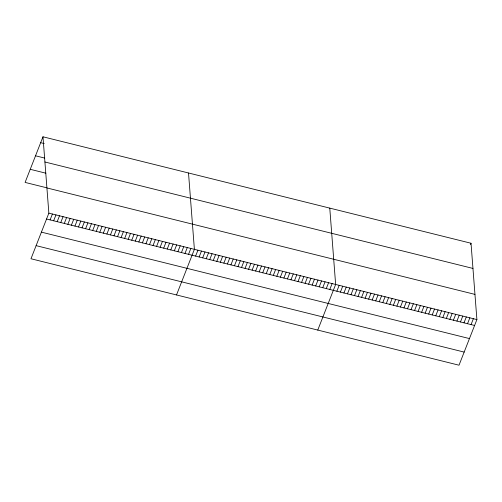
<?xml version="1.0" encoding="UTF-8"?>
<svg xmlns="http://www.w3.org/2000/svg" width="502" height="502" viewBox="0 0 502 502"><rect width="100%" height="100%" fill="white"/><g stroke="black" fill="none" stroke-linecap="round" stroke-linejoin="round"><path stroke-width="0.75" d="M42.977 136.795L48.857 213.137L30.98 258.756L459.023 365.205L476.9 319.586L471.02 243.244L42.977 136.795L25.1 182.414L46.397 187.71M50.1 219.907L52.409 214.021M53.651 220.786L55.954 214.9M57.203 221.671L59.506 215.785M60.748 222.555L63.057 216.669M64.3 223.434L66.603 217.548M67.852 224.319L70.154 218.433M71.397 225.203L73.706 219.318M74.949 226.082L77.252 220.196M78.5 226.967L80.803 221.081M82.046 227.852L84.355 221.966M85.597 228.73L87.9 222.844M89.149 229.615L91.452 223.729M92.694 230.5L95.004 224.614M96.246 231.378L98.555 225.492M99.798 232.263L102.101 226.377M103.343 233.148L105.652 227.262M106.895 234.026L109.204 228.14M110.446 234.911L112.749 229.025M113.992 235.796L116.301 229.91M117.543 236.674L119.852 230.788M121.095 237.559L123.398 231.673M124.64 238.444L126.95 232.558M128.192 239.322L130.501 233.436M131.744 240.207L134.047 234.321M135.289 241.092L137.598 235.206M138.841 241.97L141.15 236.091M142.392 242.855L144.695 236.969M145.938 243.74L148.247 237.854M149.489 244.618L151.799 238.739M153.041 245.503L155.344 239.617M156.586 246.388L158.896 240.502M160.138 247.266L162.447 241.387M163.69 248.151L165.993 242.265M167.235 249.036L169.544 243.15M170.787 249.921L173.096 244.035M174.338 250.799L176.641 244.913M177.89 251.684L180.193 245.798M181.435 252.569L183.745 246.683M184.987 253.447L187.29 247.561M188.539 254.332L190.842 248.446M176.516 294.95L194.393 249.331L188.514 172.989M195.617 256.095L197.926 250.209M199.15 256.968L201.453 251.088M202.682 257.846L204.985 251.96M206.209 258.725L208.518 252.839M209.742 259.603L212.051 253.717M213.275 260.482L215.578 254.596M216.808 261.36L219.11 255.474M220.334 262.239L222.643 256.353M223.867 263.117L226.176 257.231M227.4 263.996L229.703 258.11M230.933 264.874L233.235 258.988M234.459 265.753L236.768 259.867M237.992 266.631L240.301 260.745M241.525 267.51L243.834 261.624M245.058 268.388L247.36 262.502M248.584 269.267L250.893 263.381M252.117 270.145L254.426 264.259M255.65 271.024L257.959 265.138M259.183 271.902L261.486 266.016M262.715 272.781L265.018 266.895M266.242 273.659L268.551 267.773M269.775 274.531L272.084 268.652M273.308 275.41L275.611 269.524M276.84 276.288L279.143 270.402M280.367 277.167L282.676 271.281M283.9 278.045L286.209 272.159M287.433 278.924L289.736 273.038M290.965 279.802L293.268 273.916M294.492 280.681L296.801 274.795M298.025 281.559L300.334 275.673M301.558 282.438L303.867 276.552M305.09 283.316L307.393 277.43M308.617 284.195L310.926 278.309M312.15 285.073L314.459 279.187M315.683 285.952L317.992 280.066M319.216 286.83L321.518 280.944M322.748 287.709L325.051 281.823M326.275 288.587L328.584 282.701M329.808 289.466L332.117 283.58M317.766 330.078L335.643 284.458L329.77 208.117M336.873 291.223L339.176 285.337M340.4 292.095L342.709 286.215M343.933 292.973L346.242 287.094M347.466 293.852L349.768 287.966M350.998 294.73L353.301 288.845M354.525 295.609L356.834 289.723M358.058 296.487L360.367 290.602M361.591 297.366L363.9 291.48M365.123 298.244L367.426 292.359M368.65 299.123L370.959 293.237M372.183 300.001L374.492 294.116M375.716 300.88L378.025 294.994M379.248 301.758L381.551 295.873M382.781 302.637L385.084 296.751M386.308 303.515L388.617 297.63M389.841 304.394L392.15 298.508M393.373 305.272L395.676 299.387M396.906 306.151L399.209 300.265M400.433 307.029L402.742 301.144M403.966 307.908L406.275 302.022M407.498 308.786L409.801 302.901M411.031 309.659L413.334 303.779M414.558 310.537L416.867 304.658M418.091 311.416L420.4 305.53M421.624 312.294L423.933 306.408M425.156 313.173L427.459 307.287M428.683 314.051L430.992 308.165M432.216 314.93L434.525 309.044M435.749 315.808L438.058 309.922M439.281 316.687L441.584 310.801M470.506 244.549L471.02 243.244M442.814 317.565L445.117 311.679M446.341 318.444L448.65 312.558M449.874 319.322L452.183 313.436M453.406 320.201L455.709 314.315M456.939 321.079L459.242 315.193M460.466 321.958L462.775 316.072M463.999 322.836L466.308 316.95M467.531 323.715L469.834 317.829M471.064 324.593L473.367 318.707M40.675 142.681L44.22 143.566M35.535 155.796L44.76 158.086M44.916 161.989L472.959 268.432M30.239 169.306L45.858 173.19M46.918 187.943L474.961 294.392M48.857 213.137L476.9 319.586M46.548 219.023L474.591 325.472M41.415 232.137L469.452 338.58M36.119 245.647L464.162 352.09"/></g></svg>
